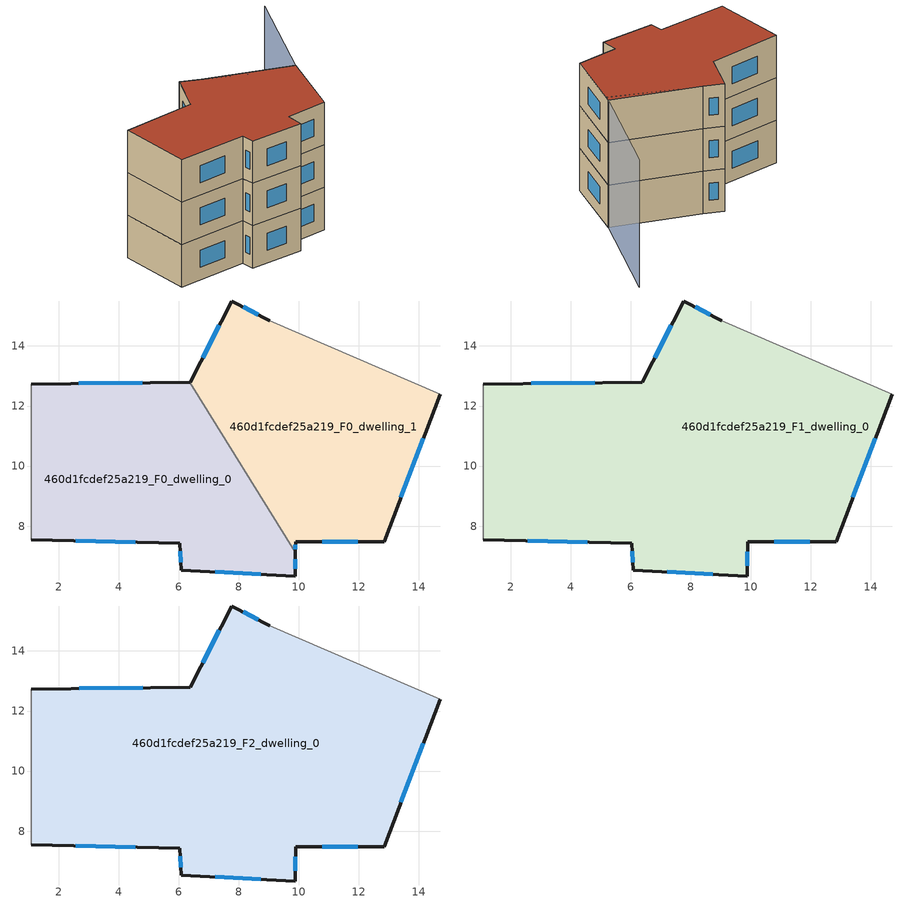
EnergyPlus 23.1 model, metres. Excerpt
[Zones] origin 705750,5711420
460d1fcdef25a219_F0_dwelling_0
 floor ground (EU_floor_Construction): 6.36,12.79 9.88,7.13 9.87,6.34 6.08,6.53 6.04,7.43 1.09,7.54 1.09,12.73 z0
 wall outside (EU_wall_Construction): 1.09,7.54 6.04,7.43 6.08,6.53 9.87,6.34 9.88,7.13 / 6.36,12.79 1.09,12.73 z0:3
 wall adiabatic (EU_wall_Construction): 1.09,12.73 1.09,7.54 z0:3
 wall to 460d1fcdef25a219_F0_dwelling_1 (EU_wall_Construction): 9.88,7.13 6.37,12.79 z0:3
 window (EU_Window_Construction): 2.57,7.51 4.56,7.46 / 4.79,12.77 2.67,12.75 / 9.88,6.57 9.88,6.89 / 7.21,6.47 8.74,6.4 / 6.05,7.16 6.07,6.8 z0.9:2.1
460d1fcdef25a219_F0_dwelling_1
 floor ground (EU_floor_Construction): 14.71,12.39 12.84,7.48 9.89,7.49 9.88,7.13 6.36,12.79 6.39,12.79 7.76,15.5 9.03,14.84 z0
 wall outside (EU_wall_Construction): 9.88,7.13 9.89,7.49 12.84,7.48 14.71,12.39 / 9.03,14.84 7.76,15.5 6.39,12.79 6.36,12.79 z0:3
 wall adiabatic (EU_wall_Construction): 14.71,12.39 9.03,14.84 z0:3
 window (EU_Window_Construction): 13.4,8.95 14.15,10.92 / 10.77,7.49 11.96,7.48 / 9.88,7.23 9.89,7.38 / 7.35,14.69 6.8,13.6 / 8.65,15.03 8.14,15.3 z0.9:2.1
460d1fcdef25a219_F1_dwelling_0
 floor to 460d1fcdef25a219_F0_dwelling_0 (EU_floor_Construction): 6.37,12.79 9.88,7.13 9.87,6.34 6.08,6.53 6.04,7.43 1.09,7.54 1.09,12.73 z3
 floor to 460d1fcdef25a219_F0_dwelling_1 (EU_floor_Construction): 14.71,12.39 12.84,7.48 9.89,7.49 9.88,7.13 6.37,12.79 6.39,12.79 7.76,15.5 9.03,14.84 z3
 wall outside (EU_wall_Construction): 1.09,7.54 6.04,7.43 6.08,6.53 9.87,6.34 9.89,7.49 12.84,7.48 14.71,12.39 / 9.03,14.84 7.76,15.5 6.39,12.79 1.09,12.73 z3:6
 wall adiabatic (EU_wall_Construction): 1.09,12.73 1.09,7.54 / 14.71,12.39 9.03,14.84 z3:6
 window (EU_Window_Construction): 13.4,8.95 14.15,10.92 / 10.77,7.49 11.96,7.48 / 9.88,6.68 9.88,7.14 / 7.21,6.47 8.74,6.4 / 6.05,7.16 6.07,6.8 / 2.57,7.51 4.56,7.46 / 4.8,12.77 2.68,12.75 / 7.35,14.69 6.8,13.6 / 8.65,15.03 8.14,15.3 z3.9:5.1
460d1fcdef25a219_F2_dwelling_0
 floor to 460d1fcdef25a219_F1_dwelling_0 (EU_floor_Construction): 14.71,12.39 12.84,7.48 9.89,7.49 9.87,6.34 6.08,6.53 6.04,7.43 1.09,7.54 1.09,12.73 6.39,12.79 7.76,15.5 9.03,14.84 z6
 wall outside (EU_wall_Construction): 1.09,7.54 6.04,7.43 6.08,6.53 9.87,6.34 9.89,7.49 12.84,7.48 14.71,12.39 / 9.03,14.84 7.76,15.5 6.39,12.79 1.09,12.73 z6:9
 wall adiabatic (EU_wall_Construction): 1.09,12.73 1.09,7.54 / 14.71,12.39 9.03,14.84 z6:9
 window (EU_Window_Construction): 13.4,8.95 14.15,10.92 / 10.77,7.49 11.96,7.48 / 9.88,6.68 9.88,7.14 / 7.21,6.47 8.74,6.4 / 6.05,7.16 6.07,6.8 / 2.57,7.51 4.56,7.46 / 4.8,12.77 2.68,12.75 / 7.35,14.69 6.8,13.6 / 8.65,15.03 8.14,15.3 z6.9:8.1
 roof outside (EU_roof_Construction): 12.84,7.48 14.71,12.39 9.03,14.84 7.76,15.5 6.39,12.79 1.09,12.73 1.09,7.54 6.04,7.43 6.08,6.53 9.87,6.34 9.89,7.49 z9
shading: 18.44,19.64 14.51,12.02 / 14.51,12.02 8.63,15.04 z0:9
[Building]
EU S2 Campaign: North Axis=0; Terrain=City; Solar Distribution=FullExterior
[Site:Location]
London: Latitude=51.5; Longitude=-0.5; Time Zone=0; Elevation=25
[SizingPeriod:WeatherFileDays]
AnnualSizingPeriod: Begin Month=1; Begin Day of Month=1; End Month=12; End Day of Month=31; Day of Week for Start Day=Monday; Use Weather File Daylight Saving Period=No; Use Weather File Rain and Snow Indicators=No
[MATERIAL]
EU_InternalMass_Material: Roughness=MediumRough; Thickness=0.1; Conductivity=1; Density=1800; Specific Heat=900; Thermal Absorptance=0.9; Solar Absorptance=0.7; Visible Absorptance=0.7
[MATERIAL:NOMASS] Roughness=MediumRough; Thermal Absorptance=0.9; Solar Absorptance=0.7; Visible Absorptance=0.7
Name | Thermal Resistance
EU_wall_NoMass | 1.04674
EU_roof_NoMass | 4.32442
EU_floor_NoMass | 2.04616
[WINDOWMATERIAL:SIMPLEGLAZINGSYSTEM]
EU_Window_SimpleGlazing: UFactor=4.25843; Solar Heat Gain Coefficient=0.85; Visible Transmittance=0.85
[CONSTRUCTION]
EU_wall_Construction: EU_wall_NoMass
EU_roof_Construction: EU_roof_NoMass
EU_floor_Construction: EU_floor_NoMass
EU_Window_Construction: EU_Window_SimpleGlazing
EU_InternalMass_Construction: EU_InternalMass_Material
[ZONE] Type=1; Multiplier=1; Ceiling Height=autocalculate; Floor Area=autocalculate; Part of Total Floor Area=Yes
Name | Volume
460d1fcdef25a219_F0_dwelling_0 | 121.581
460d1fcdef25a219_F1_dwelling_0; 460d1fcdef25a219_F2_dwelling_0 | 243.165
460d1fcdef25a219_F0_dwelling_1 | 121.586
[INTERNALMASS] Construction=EU_InternalMass_Construction
Name | Zone or ZoneList | Surface Area
460d1fcdef25a219_F0_dwelling_0_EU_InternalMass | 460d1fcdef25a219_F0_dwelling_0 | 40.5271
460d1fcdef25a219_F0_dwelling_1_EU_InternalMass | 460d1fcdef25a219_F0_dwelling_1 | 40.5283
460d1fcdef25a219_F1_dwelling_0_EU_InternalMass | 460d1fcdef25a219_F1_dwelling_0 | 81.0548
460d1fcdef25a219_F2_dwelling_0_EU_InternalMass | 460d1fcdef25a219_F2_dwelling_0 | 81.0548
[OTHEREQUIPMENT] Fuel Type=Electricity; Design Level Calculation Method=Watts/Area; Power per Zone Floor Area=1; Fraction Latent=0; Fraction Radiant=0; Fraction Lost=0; Carbon Dioxide Generation Rate=0; EndUse Subcategory=EU_Step8_InternalGains
Name | Zone or ZoneList or Space or SpaceList | Schedule
EU_Step8_InternalGain_460d1fcdef25a219_F0_dwelling_0_f000 | 460d1fcdef25a219_F0_dwelling_0 | EU_Step8_GainSchedule_460d1fcdef25a219_F0_dwelling_0_f000
EU_Step8_InternalGain_460d1fcdef25a219_F0_dwelling_1_f000 | 460d1fcdef25a219_F0_dwelling_1 | EU_Step8_GainSchedule_460d1fcdef25a219_F0_dwelling_1_f000
EU_Step8_InternalGain_460d1fcdef25a219_F1_dwelling_0_f000 | 460d1fcdef25a219_F1_dwelling_0 | EU_Step8_GainSchedule_460d1fcdef25a219_F1_dwelling_0_f000
EU_Step8_InternalGain_460d1fcdef25a219_F2_dwelling_0_f000 | 460d1fcdef25a219_F2_dwelling_0 | EU_Step8_GainSchedule_460d1fcdef25a219_F2_dwelling_0_f000
[ZONEVENTILATION:DESIGNFLOWRATE] Schedule=EU_AlwaysOn; Design Flow Rate Calculation Method=AirChanges/Hour; Air Changes per Hour=0.488719; Ventilation Type=Natural; Fan Pressure Rise=0; Fan Total Efficiency=1; Constant Term Coefficient=1; Temperature Term Coefficient=0; Velocity Term Coefficient=0; Velocity Squared Term Coefficient=0; Minimum Indoor Temperature=-100; Maximum Indoor Temperature=100; Delta Temperature=-100; Minimum Outdoor Temperature=-100; Maximum Outdoor Temperature=100; Maximum Wind Speed=40
Name | Zone or ZoneList or Space or SpaceList
EU_ConstantAir_460d1fcdef25a219_F0_dwelling_0 | 460d1fcdef25a219_F0_dwelling_0
EU_ConstantAir_460d1fcdef25a219_F0_dwelling_1 | 460d1fcdef25a219_F0_dwelling_1
EU_ConstantAir_460d1fcdef25a219_F1_dwelling_0 | 460d1fcdef25a219_F1_dwelling_0
EU_ConstantAir_460d1fcdef25a219_F2_dwelling_0 | 460d1fcdef25a219_F2_dwelling_0
[HVACTEMPLATE:THERMOSTAT] Constant Heating Setpoint=20; Constant Cooling Setpoint=50
EU_HeatOnly_460d1fcdef25a219_F0_dwelling_0; EU_HeatOnly_460d1fcdef25a219_F0_dwelling_1; EU_HeatOnly_460d1fcdef25a219_F1_dwelling_0; EU_HeatOnly_460d1fcdef25a219_F2_dwelling_0
[HVACTEMPLATE:ZONE:IDEALLOADSAIRSYSTEM] System Availability Schedule=EU_AlwaysOn; Maximum Heating Supply Air Temperature=50; Minimum Cooling Supply Air Temperature=13; Maximum Heating Supply Air Humidity Ratio=0.0156; Minimum Cooling Supply Air Humidity Ratio=0.0077; Heating Limit=NoLimit; Cooling Limit=NoLimit; Heating Availability Schedule=EU_AlwaysOn; Cooling Availability Schedule=EU_CoolingOff; Dehumidification Control Type=ConstantSensibleHeatRatio; Cooling Sensible Heat Ratio=0.7; Dehumidification Setpoint=60; Humidification Control Type=None; Humidification Setpoint=30; Outdoor Air Method=None; Outdoor Air Flow Rate per Person=0.00944; Outdoor Air Flow Rate per Zone Floor Area=0; Outdoor Air Flow Rate per Zone=0; Demand Controlled Ventilation Type=None; Outdoor Air Economizer Type=NoEconomizer; Heat Recovery Type=None; Sensible Heat Recovery Effectiveness=0.7; Latent Heat Recovery Effectiveness=0.65
Name | Template Thermostat
460d1fcdef25a219_F0_dwelling_0 | EU_HeatOnly_460d1fcdef25a219_F0_dwelling_0
460d1fcdef25a219_F0_dwelling_1 | EU_HeatOnly_460d1fcdef25a219_F0_dwelling_1
460d1fcdef25a219_F1_dwelling_0 | EU_HeatOnly_460d1fcdef25a219_F1_dwelling_0
460d1fcdef25a219_F2_dwelling_0 | EU_HeatOnly_460d1fcdef25a219_F2_dwelling_0
[SIZING:ZONE] Zone Cooling Design Supply Air Temperature Input Method=SupplyAirTemperature; Zone Cooling Design Supply Air Temperature=13; Zone Heating Design Supply Air Temperature Input Method=SupplyAirTemperature; Zone Heating Design Supply Air Temperature=50; Zone Cooling Design Supply Air Humidity Ratio=0.008; Zone Heating Design Supply Air Humidity Ratio=0.008; Cooling Design Air Flow Method=DesignDay; Cooling Design Air Flow Rate=0; Cooling Minimum Air Flow per Zone Floor Area=0.000762; Cooling Minimum Air Flow=0; Cooling Minimum Air Flow Fraction=0.2; Heating Design Air Flow Method=DesignDay; Heating Design Air Flow Rate=0; Heating Maximum Air Flow per Zone Floor Area=0.002032; Heating Maximum Air Flow=0.141576; Heating Maximum Air Flow Fraction=0.3; Account for Dedicated Outdoor Air System=No; Dedicated Outdoor Air System Control Strategy=NeutralSupplyAir; Dedicated Outdoor Air Low Setpoint Temperature for Design=autosize; Dedicated Outdoor Air High Setpoint Temperature for Design=autosize; Zone Load Sizing Method=Sensible Load Only No Latent Load; Zone Latent Cooling Design Supply Air Humidity Ratio Input Method=HumidityRatioDifference; Zone Cooling Design Supply Air Humidity Ratio Difference=0.005; Zone Latent Heating Design Supply Air Humidity Ratio Input Method=HumidityRatioDifference; Zone Humidification Design Supply Air Humidity Ratio Difference=0.005
460d1fcdef25a219_F0_dwelling_0; 460d1fcdef25a219_F0_dwelling_1; 460d1fcdef25a219_F1_dwelling_0; 460d1fcdef25a219_F2_dwelling_0
[SCHEDULE:CONSTANT]
Name | Hourly Value
EU_AlwaysOn | 1
EU_CoolingOff | 0
[SCHEDULE:FILE] Column Number=1; Rows to Skip at Top=0; Number of Hours of Data=8760; Column Separator=Comma; Interpolate to Timestep=No; Minutes per Item=60; Adjust Schedule for Daylight Savings=Yes
Name | File
EU_Step8_GainSchedule_460d1fcdef25a219_F0_dwelling_0_f000 | ../../schedules/460d1fcdef25a219/460d1fcdef25a219_F0_dwelling_0_f000_gain.csv
EU_Step8_GainSchedule_460d1fcdef25a219_F0_dwelling_1_f000 | ../../schedules/460d1fcdef25a219/460d1fcdef25a219_F0_dwelling_1_f000_gain.csv
EU_Step8_GainSchedule_460d1fcdef25a219_F1_dwelling_0_f000 | ../../schedules/460d1fcdef25a219/460d1fcdef25a219_F1_dwelling_0_f000_gain.csv
EU_Step8_GainSchedule_460d1fcdef25a219_F2_dwelling_0_f000 | ../../schedules/460d1fcdef25a219/460d1fcdef25a219_F2_dwelling_0_f000_gain.csv
